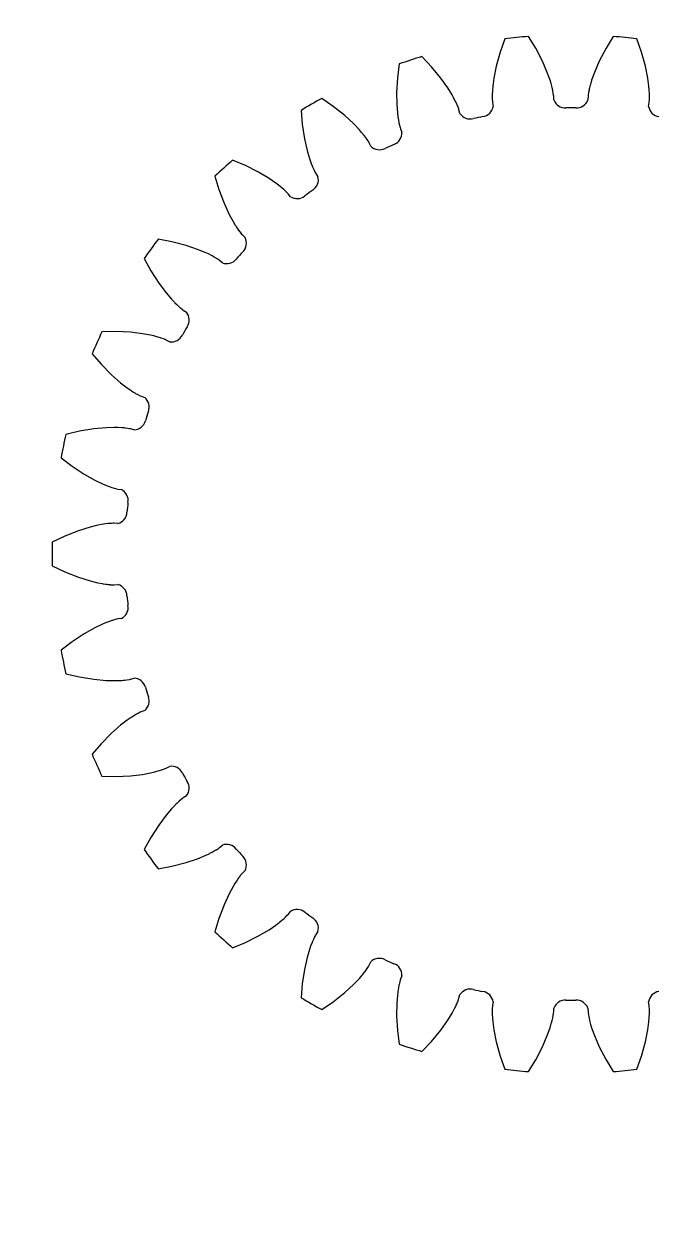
# Model space of a CAD drawing. Extents: x -49 to 4846, y -968 to 1090.
# Drawn here: x 75.4 to 134.1, y -21.9 to 90.1 of the extents above; entities that cross this region are included whole.
import ezdxf

# ---------------------------------------------------------------- set-up
doc = ezdxf.new("R2010")
doc.units = 0
doc.layers.get('0').update_dxf_attribs({"linetype": 'CONTINUOUS'})
doc.layers.add('OUTLINE', color=7, linetype='CONTINUOUS')

msp = doc.modelspace()

# ---------------------------------------------------------------- linework, layer by layer
at = {"color": 1}
for p, q in [((119.875691, 88.70814), (119.453319, 87.496558)), ((119.875691, 88.70814), (119.453319, 87.496558)), ((122.73853, 87.841848), (122.073485, 88.939137)), ((122.73853, 87.841848), (122.073485, 88.939137)), ((129.908399, 88.939138), (129.243354, 87.841848)), ((129.908399, 88.939138), (129.243354, 87.841848)), ((132.528565, 87.496558), (132.106193, 88.708139)), ((132.528565, 87.496558), (132.106193, 88.708139)), ((119.453319, 87.496558), (119.091364, 86.189823)), ((119.453319, 87.496558), (119.091364, 86.189823)), ((123.36426, 86.638922), (122.73853, 87.841848)), ((123.36426, 86.638922), (122.73853, 87.841848)), ((129.243354, 87.841848), (128.617624, 86.638922)), ((129.243354, 87.841848), (128.617624, 86.638922)), ((132.890519, 86.189823), (132.528565, 87.496558)), ((132.890519, 86.189823), (132.528565, 87.496558)), ((110.11025, 86.396274), (109.949009, 85.123351)), ((110.11025, 86.396274), (109.949009, 85.123351)), ((113.09064, 86.144129), (112.21199, 87.079169)), ((113.09064, 86.144129), (112.21199, 87.079169)), ((123.811957, 85.600963), (123.36426, 86.638922)), ((123.811957, 85.600963), (123.36426, 86.638922)), ((128.617624, 86.638922), (128.169927, 85.600963)), ((128.617624, 86.638922), (128.169927, 85.600963)), ((109.949009, 85.123351), (109.86665, 83.769917)), ((109.949009, 85.123351), (109.86665, 83.769917)), ((113.952799, 85.097587), (113.09064, 86.144129)), ((113.952799, 85.097587), (113.09064, 86.144129)), ((119.091364, 86.189823), (118.869254, 85.081464)), ((119.091364, 86.189823), (118.869254, 85.081464)), ((124.066427, 84.8842), (123.811957, 85.600963)), ((124.066427, 84.8842), (123.811957, 85.600963)), ((128.169927, 85.600963), (127.915456, 84.884197)), ((128.169927, 85.600963), (127.915456, 84.884197)), ((133.112629, 85.081464), (132.890519, 86.189823)), ((133.112629, 85.081464), (132.890519, 86.189823)), ((114.606517, 84.175391), (113.952799, 85.097587)), ((114.606517, 84.175391), (113.952799, 85.097587)), ((115.004449, 83.527198), (114.606517, 84.175391)), ((115.004449, 83.527198), (114.606517, 84.175391)), ((118.769369, 84.327458), (118.736649, 83.926751)), ((118.769369, 84.327458), (118.736649, 83.926751)), ((118.869254, 85.081464), (118.769369, 84.327454)), ((118.869254, 85.081464), (118.769369, 84.327454)), ((124.159493, 84.57754), (124.066427, 84.884199)), ((124.159493, 84.57754), (124.066427, 84.884199)), ((124.257482, 84.210737), (124.159493, 84.57754)), ((124.257482, 84.210737), (124.159493, 84.57754)), ((124.259694, 84.201705), (124.257482, 84.210737)), ((124.259694, 84.201705), (124.257482, 84.210737)), ((124.310459, 83.980688), (124.259694, 84.201705)), ((124.310459, 83.98069), (124.259694, 84.201705)), ((127.693896, 84.082095), (127.671426, 83.980695)), ((127.693896, 84.082095), (127.671426, 83.980695)), ((127.722189, 84.201703), (127.693896, 84.082095)), ((127.722189, 84.201703), (127.693896, 84.082095)), ((127.780344, 84.427125), (127.722189, 84.201703)), ((127.780344, 84.427125), (127.722189, 84.201703)), ((127.800141, 84.499054), (127.780344, 84.427125)), ((127.800141, 84.499054), (127.780344, 84.427125)), ((127.915458, 84.884201), (127.800141, 84.499054)), ((127.915458, 84.884201), (127.800141, 84.499054)), ((133.212515, 84.327456), (133.112629, 85.081464)), ((133.212515, 84.327456), (133.112629, 85.081464)), ((133.239789, 84.008148), (133.212515, 84.327456)), ((133.239789, 84.008148), (133.212515, 84.327456)), ((133.259375, 83.628988), (133.239789, 84.008148)), ((133.259375, 83.628988), (133.239789, 84.008148)), ((104.006556, 82.477601), (102.9527, 83.209526)), ((104.006556, 82.477601), (102.9527, 83.209526)), ((109.86665, 83.769917), (109.879834, 82.639599)), ((109.86665, 83.769917), (109.879834, 82.639599)), ((115.15924, 83.246589), (115.004449, 83.527198)), ((115.15924, 83.246589), (115.004449, 83.527198)), ((115.331351, 82.908175), (115.15924, 83.246589)), ((115.331351, 82.908175), (115.15924, 83.246589)), ((115.335392, 82.8998), (115.331351, 82.908175)), ((115.335392, 82.8998), (115.331351, 82.908175)), ((115.431, 82.694168), (115.335392, 82.8998)), ((115.430999, 82.69417), (115.335392, 82.8998)), ((118.719417, 83.496814), (118.71852, 83.392958)), ((118.719417, 83.496814), (118.71852, 83.392958)), ((118.71852, 83.392958), (118.721549, 83.176254)), ((118.71852, 83.392958), (118.721549, 83.176254)), ((118.722224, 83.619691), (118.719417, 83.496814)), ((118.722224, 83.619691), (118.719417, 83.496814)), ((118.721549, 83.176254), (118.721877, 83.165953)), ((118.721549, 83.176254), (118.721877, 83.165953)), ((118.721877, 83.165953), (118.73469, 82.933387)), ((118.721877, 83.165953), (118.73469, 82.933387)), ((118.73224, 83.852279), (118.722224, 83.619691)), ((118.73224, 83.852279), (118.722224, 83.619691)), ((118.736649, 83.926751), (118.73224, 83.852279)), ((118.736649, 83.926751), (118.73224, 83.852279)), ((118.73469, 82.933387), (118.745764, 82.82048)), ((118.73469, 82.933387), (118.745764, 82.82048)), ((124.325598, 83.908265), (124.310459, 83.98069)), ((124.325598, 83.908265), (124.310459, 83.980688)), ((124.369254, 83.670691), (124.325598, 83.908265)), ((124.369254, 83.670691), (124.325598, 83.908265)), ((124.393844, 83.498665), (124.369254, 83.670691)), ((124.393844, 83.498665), (124.369254, 83.670691)), ((124.402834, 83.415055), (124.393844, 83.498665)), ((124.402834, 83.415055), (124.393844, 83.498665)), ((124.418179, 83.066763), (124.402834, 83.415062)), ((124.418179, 83.066763), (124.402834, 83.415062)), ((127.57905, 83.415062), (127.563705, 83.066763)), ((127.57905, 83.415062), (127.563705, 83.066763)), ((127.591692, 83.527804), (127.57905, 83.415062)), ((127.591692, 83.527804), (127.57905, 83.415062)), ((127.627513, 83.757952), (127.591692, 83.527804)), ((127.627513, 83.757952), (127.591692, 83.527804)), ((127.629334, 83.768096), (127.627513, 83.757952)), ((127.629334, 83.768096), (127.627513, 83.757952)), ((127.671426, 83.980695), (127.629334, 83.768096)), ((127.671426, 83.980695), (127.629334, 83.768096)), ((133.236119, 82.820473), (133.244708, 82.904126)), ((133.236119, 82.820473), (133.244708, 82.904126)), ((133.244708, 82.904126), (133.256422, 83.077505)), ((133.244708, 82.904126), (133.256422, 83.077505)), ((133.256422, 83.077505), (133.263114, 83.318963)), ((133.256422, 83.077505), (133.263114, 83.318963)), ((133.25966, 83.619694), (133.259375, 83.628988)), ((133.25966, 83.619693), (133.259375, 83.628988)), ((133.263364, 83.392952), (133.25966, 83.619694)), ((133.263364, 83.392954), (133.25966, 83.619693)), ((133.263114, 83.318963), (133.263364, 83.392954)), ((133.263114, 83.318963), (133.263364, 83.392952)), ((101.03887, 82.104577), (101.145808, 80.825948)), ((101.03887, 82.104577), (101.145808, 80.825948)), ((105.067463, 81.633181), (104.006556, 82.477601)), ((105.067463, 81.633181), (104.006556, 82.477601)), ((109.879834, 82.639599), (109.938899, 81.881298)), ((109.879834, 82.639599), (109.938899, 81.881298)), ((109.938898, 81.881302), (109.990205, 81.482549)), ((109.938898, 81.881302), (109.990205, 81.482549)), ((115.460865, 82.626474), (115.430999, 82.69417)), ((115.460865, 82.626474), (115.431, 82.694168)), ((115.552962, 82.403169), (115.460865, 82.626474)), ((115.552962, 82.403169), (115.460865, 82.626474)), ((115.61278, 82.240015), (115.552962, 82.403169)), ((115.61278, 82.240015), (115.552962, 82.403169)), ((115.638958, 82.160101), (115.61278, 82.240015)), ((115.638958, 82.160101), (115.61278, 82.240015)), ((115.726381, 81.82261), (115.638956, 82.160108)), ((115.726381, 81.82261), (115.638956, 82.160108)), ((118.745764, 82.82048), (118.80317, 82.476602)), ((118.745764, 82.82048), (118.80317, 82.476602)), ((133.178714, 82.476602), (133.23612, 82.82048)), ((133.178714, 82.476602), (133.23612, 82.82048)), ((101.145808, 80.825948), (101.346644, 79.484965)), ((101.145808, 80.825948), (101.346644, 79.484965)), ((105.898631, 80.867053), (105.067463, 81.633181)), ((105.898631, 80.867053), (105.067463, 81.633181)), ((106.422634, 80.315759), (105.898631, 80.867053)), ((106.422634, 80.315759), (105.898631, 80.867053)), ((109.990205, 81.482549), (110.001375, 81.408787)), ((109.990205, 81.482549), (110.001375, 81.408787)), ((110.001375, 81.408787), (110.039936, 81.1792)), ((110.001375, 81.408787), (110.039936, 81.1792)), ((110.039936, 81.1792), (110.062738, 81.058424)), ((110.039936, 81.1792), (110.062738, 81.058424)), ((110.062738, 81.058424), (110.083453, 80.956652)), ((110.062738, 81.058424), (110.083453, 80.956652)), ((110.083453, 80.956652), (110.131472, 80.745313)), ((110.083453, 80.956652), (110.131472, 80.745313)), ((110.131472, 80.745313), (110.133934, 80.735305)), ((110.131472, 80.745313), (110.133934, 80.735305)), ((110.133934, 80.735305), (110.19482, 80.510485)), ((110.133934, 80.735305), (110.19482, 80.510485)), ((106.632385, 80.073465), (106.422634, 80.315759)), ((106.632385, 80.073465), (106.422634, 80.315759)), ((106.871094, 79.77823), (106.632385, 80.073465)), ((106.871094, 79.77823), (106.632385, 80.073465)), ((106.876788, 79.770878), (106.871094, 79.77823)), ((106.876788, 79.770878), (106.871094, 79.77823)), ((107.01306, 79.589617), (106.876788, 79.770878)), ((107.013059, 79.589619), (106.876788, 79.770878)), ((107.056348, 79.529613), (107.013059, 79.589619)), ((107.056348, 79.529613), (107.01306, 79.589617)), ((107.192859, 79.330335), (107.056348, 79.529613)), ((107.192859, 79.330335), (107.056348, 79.529613)), ((110.19482, 80.510485), (110.229127, 80.402348)), ((110.19482, 80.510485), (110.229127, 80.402348)), ((110.229127, 80.402348), (110.356775, 80.077919)), ((110.229127, 80.402348), (110.356775, 80.077919)), ((101.346644, 79.484965), (101.594546, 78.382088)), ((101.346644, 79.484965), (101.594546, 78.382088)), ((107.285292, 79.183183), (107.192859, 79.330335)), ((107.285292, 79.183183), (107.192859, 79.330335)), ((107.327513, 79.110458), (107.285292, 79.183183)), ((107.327513, 79.110458), (107.285292, 79.183183)), ((107.483194, 78.798518), (107.327509, 79.110464)), ((107.483194, 78.798518), (107.327509, 79.110464)), ((95.883295, 77.002508), (94.700292, 77.49933)), ((95.883295, 77.002508), (94.700292, 77.49933)), ((101.594546, 78.382088), (101.80998, 77.652639)), ((101.594546, 78.382088), (101.80998, 77.652639)), ((101.809979, 77.652643), (101.943069, 77.273271)), ((101.809979, 77.652643), (101.943069, 77.273271)), ((101.943069, 77.273271), (101.969332, 77.203443)), ((101.943069, 77.273271), (101.969332, 77.203443)), ((97.096583, 76.397115), (95.883295, 77.002508)), ((97.096583, 76.397115), (95.883295, 77.002508)), ((98.068875, 75.820538), (97.096583, 76.397115)), ((98.068875, 75.820538), (97.096583, 76.397115)), ((101.969332, 77.203443), (102.054784, 76.98689)), ((101.969332, 77.203443), (102.054784, 76.98689)), ((102.054784, 76.98689), (102.102198, 76.873495)), ((102.054784, 76.98689), (102.102198, 76.873495)), ((102.102198, 76.873495), (102.14362, 76.778253)), ((102.102198, 76.873495), (102.14362, 76.778253)), ((102.14362, 76.778253), (102.23453, 76.581516)), ((102.14362, 76.778253), (102.23453, 76.581516)), ((102.23453, 76.581516), (102.239019, 76.572239)), ((102.23453, 76.581516), (102.239019, 76.572239)), ((102.239019, 76.572239), (102.345317, 76.364991)), ((102.239019, 76.572239), (102.345317, 76.364991)), ((102.345317, 76.364991), (102.401357, 76.266349)), ((102.345317, 76.364991), (102.401357, 76.266349)), ((102.401357, 76.266349), (102.593668, 75.975549)), ((102.401357, 76.266349), (102.593668, 75.975549)), ((93.058016, 76.020619), (93.428459, 74.792164)), ((93.058016, 76.020619), (93.428459, 74.792164)), ((98.696048, 75.390238), (98.068875, 75.820538)), ((98.696048, 75.390238), (98.068875, 75.820538)), ((98.951591, 75.196848), (98.696048, 75.390238)), ((98.951591, 75.196848), (98.696048, 75.390238)), ((99.246467, 74.957695), (98.951591, 75.196848)), ((99.246467, 74.957695), (98.951591, 75.196848)), ((93.428459, 74.792164), (93.903712, 73.522241)), ((93.428459, 74.792164), (93.903712, 73.522241)), ((99.253565, 74.951688), (99.246467, 74.957695)), ((99.253565, 74.951688), (99.246467, 74.957695)), ((99.424545, 74.802721), (99.253565, 74.951688)), ((99.424544, 74.802722), (99.253565, 74.951688)), ((99.479362, 74.753027), (99.424544, 74.802722)), ((99.479362, 74.753027), (99.424545, 74.802721)), ((99.654323, 74.586487), (99.479362, 74.753027)), ((99.654323, 74.586487), (99.479362, 74.753027)), ((99.775331, 74.461768), (99.654323, 74.586487)), ((99.775331, 74.461768), (99.654323, 74.586487)), ((99.831749, 74.39941), (99.775331, 74.461768)), ((99.831749, 74.39941), (99.775331, 74.461768)), ((100.048884, 74.126656), (99.831744, 74.399416)), ((100.048884, 74.126656), (99.831744, 74.399416)), ((93.903712, 73.522241), (94.375498, 72.495007)), ((93.903712, 73.522241), (94.375498, 72.495007)), ((94.375498, 72.495007), (94.737885, 71.826289)), ((94.375498, 72.495007), (94.737885, 71.826289)), ((94.737883, 71.826292), (94.946941, 71.482881)), ((94.737883, 71.826292), (94.946941, 71.482881)), ((94.946941, 71.482881), (94.987148, 71.42004)), ((94.946941, 71.482881), (94.987148, 71.42004)), ((94.987148, 71.42004), (95.115756, 71.225985)), ((94.987148, 71.42004), (95.115756, 71.225986)), ((95.115756, 71.225986), (95.185711, 71.124926)), ((95.115756, 71.225985), (95.185711, 71.124926)), ((95.185711, 71.124926), (95.24603, 71.040378)), ((95.185711, 71.124926), (95.24603, 71.040378)), ((95.24603, 71.040378), (95.375857, 70.866841)), ((95.24603, 71.040378), (95.375857, 70.866841)), ((95.375857, 70.866841), (95.382176, 70.8587)), ((95.375857, 70.866841), (95.382176, 70.8587)), ((95.382176, 70.8587), (95.529241, 70.678082)), ((95.382176, 70.8587), (95.529241, 70.678082)), ((95.529241, 70.678082), (95.604566, 70.593247)), ((95.529241, 70.678082), (95.604566, 70.593247)), ((95.604566, 70.593247), (95.853134, 70.348786)), ((95.604566, 70.593247), (95.853134, 70.348786)), ((89.075882, 69.958137), (87.815436, 70.198142)), ((89.075882, 69.958137), (87.815436, 70.198142)), ((90.388525, 69.618231), (89.075882, 69.958137)), ((90.388525, 69.618231), (89.075882, 69.958137)), ((91.459448, 69.256404), (90.388525, 69.618231)), ((91.459448, 69.256404), (90.388525, 69.618231)), ((86.516489, 68.410297), (87.134247, 67.285706)), ((86.516489, 68.410297), (87.134247, 67.285706)), ((92.16238, 68.965904), (91.459448, 69.256404)), ((92.16238, 68.965904), (91.459448, 69.256404)), ((92.452546, 68.82987), (92.16238, 68.965904)), ((92.452546, 68.82987), (92.16238, 68.965904)), ((92.790701, 68.657252), (92.452546, 68.82987)), ((92.790701, 68.657252), (92.452546, 68.82987)), ((92.798893, 68.652852), (92.790701, 68.657252)), ((92.798893, 68.652851), (92.790701, 68.657252)), ((92.997109, 68.542689), (92.798893, 68.652852)), ((92.997107, 68.54269), (92.798893, 68.652851)), ((93.06106, 68.505478), (92.997107, 68.54269)), ((93.06106, 68.505478), (92.997109, 68.542689)), ((93.266823, 68.378953), (93.06106, 68.505478)), ((93.266823, 68.378953), (93.06106, 68.505478)), ((93.411117, 68.282119), (93.266823, 68.378953)), ((93.411117, 68.282119), (93.266823, 68.378953)), ((87.134247, 67.285706), (87.863146, 66.142345)), ((87.134247, 67.285706), (87.863146, 66.142345)), ((93.479268, 68.232854), (93.411117, 68.282119)), ((93.479268, 68.232854), (93.411117, 68.282119)), ((93.748367, 68.011204), (93.479262, 68.232858)), ((93.748367, 68.011204), (93.479262, 68.232858)), ((87.863146, 66.142345), (88.538197, 65.235648)), ((87.863146, 66.142345), (88.538197, 65.235648)), ((88.538197, 65.235648), (89.031699, 64.656887)), ((88.538197, 65.235648), (89.031699, 64.656887)), ((89.031696, 64.65689), (89.307585, 64.364449)), ((89.031696, 64.65689), (89.307585, 64.364449)), ((89.307585, 64.364449), (89.359979, 64.311341)), ((89.307585, 64.364449), (89.359979, 64.311341)), ((89.359979, 64.311341), (89.526123, 64.148266)), ((89.359979, 64.311341), (89.526123, 64.148266)), ((89.526123, 64.148266), (89.61556, 64.063959)), ((89.526123, 64.148266), (89.61556, 64.063959)), ((89.61556, 64.063959), (89.69214, 63.993799)), ((89.61556, 64.063959), (89.69214, 63.993799)), ((89.69214, 63.993799), (89.855209, 63.851048)), ((89.69214, 63.993799), (89.85521, 63.851048)), ((89.855209, 63.851048), (89.863084, 63.844398)), ((89.85521, 63.851048), (89.863084, 63.844398)), ((89.863084, 63.844398), (90.044488, 63.698303)), ((89.863084, 63.844398), (90.044488, 63.698303)), ((90.044488, 63.698303), (90.135804, 63.630983)), ((90.044488, 63.698303), (90.135804, 63.630983)), ((90.135804, 63.630983), (90.429767, 63.443544)), ((90.135804, 63.630983), (90.429767, 63.443544)), ((83.881835, 61.652363), (82.599033, 61.625062)), ((83.881835, 61.652363), (82.599033, 61.625062)), ((85.236464, 61.592798), (83.881835, 61.652363)), ((85.236464, 61.592798), (83.881835, 61.652363)), ((86.359212, 61.461535), (85.236464, 61.592798)), ((86.359212, 61.461535), (85.236464, 61.592798)), ((87.107182, 61.323531), (86.359212, 61.461535)), ((87.107182, 61.323531), (86.359212, 61.461535)), ((87.419291, 61.250799), (87.107182, 61.323531)), ((87.419291, 61.250799), (87.107182, 61.323531)), ((87.785945, 61.152259), (87.419291, 61.250799)), ((87.785945, 61.152259), (87.419291, 61.250799)), ((87.794873, 61.149658), (87.785945, 61.152259)), ((87.794874, 61.149658), (87.785945, 61.152259)), ((88.011662, 61.083114), (87.794873, 61.149658)), ((88.01166, 61.083115), (87.794874, 61.149658)), ((88.081952, 61.060013), (88.01166, 61.083115)), ((88.081952, 61.060013), (88.011662, 61.083114)), ((88.309525, 60.979034), (88.081952, 61.060013)), ((88.309525, 60.979034), (88.081952, 61.060013)), ((88.470798, 60.914315), (88.309525, 60.979034)), ((88.470798, 60.914315), (88.309525, 60.979034)), ((88.547703, 60.880296), (88.470798, 60.914315)), ((88.547703, 60.880296), (88.470798, 60.914315)), ((88.857005, 60.719439), (88.547696, 60.880299)), ((88.857005, 60.719439), (88.547696, 60.880299)), ((81.700185, 59.606218), (82.538259, 58.634642)), ((81.700185, 59.606218), (82.538259, 58.634642)), ((82.538259, 58.634642), (83.488948, 57.667812)), ((82.538259, 58.634642), (83.488948, 57.667812)), ((83.488948, 57.667812), (84.33776, 56.92128)), ((83.488948, 57.667812), (84.33776, 56.92128)), ((84.33776, 56.92128), (84.940809, 56.457771)), ((84.33776, 56.92128), (84.940809, 56.457771)), ((84.940806, 56.457774), (85.271468, 56.229084)), ((84.940806, 56.457774), (85.271468, 56.229084)), ((85.271468, 56.229084), (85.333758, 56.188029)), ((85.271468, 56.229084), (85.333758, 56.188029)), ((85.333758, 56.188029), (85.530177, 56.063061)), ((85.333758, 56.188029), (85.530177, 56.063061)), ((85.530177, 56.063061), (85.635188, 55.999192)), ((85.530177, 56.063061), (85.635188, 55.999192)), ((85.635188, 55.999192), (85.724681, 55.946487)), ((85.635188, 55.999192), (85.724681, 55.946487)), ((85.724681, 55.946487), (85.913867, 55.840759)), ((85.724681, 55.946487), (85.913868, 55.840759)), ((85.913867, 55.840759), (85.922952, 55.835892)), ((85.913868, 55.840759), (85.922952, 55.835892)), ((85.922952, 55.835892), (86.130767, 55.730705)), ((85.922952, 55.835892), (86.130767, 55.730705)), ((86.130767, 55.730705), (86.234084, 55.683842)), ((86.130767, 55.730705), (86.234084, 55.683842)), ((86.234084, 55.683842), (86.560595, 55.561618)), ((86.234084, 55.683842), (86.560595, 55.561618)), ((81.865569, 52.671566), (80.528158, 52.448186)), ((81.865569, 52.671566), (80.528158, 52.448186)), ((82.991073, 52.776605), (81.865569, 52.671566)), ((82.991073, 52.776605), (81.865569, 52.671566)), ((83.751391, 52.797127), (82.991073, 52.776605)), ((83.751391, 52.797127), (82.991073, 52.776605)), ((84.071801, 52.790876), (83.751391, 52.797127)), ((84.071801, 52.790876), (83.751391, 52.797127)), ((84.450931, 52.770721), (84.071801, 52.790876)), ((84.450931, 52.770721), (84.071801, 52.790876)), ((84.460205, 52.770033), (84.450931, 52.770721)), ((84.460205, 52.770033), (84.450931, 52.770721)), ((84.686092, 52.750016), (84.460205, 52.770033)), ((84.68609, 52.750016), (84.460205, 52.770033)), ((84.759649, 52.742034), (84.68609, 52.750016)), ((84.759649, 52.742034), (84.686092, 52.750016)), ((84.999085, 52.710139), (84.759649, 52.742034)), ((84.999085, 52.710139), (84.759649, 52.742034)), ((85.17029, 52.680366), (84.999085, 52.710139)), ((85.17029, 52.680366), (84.999085, 52.710139)), ((85.252587, 52.66308), (85.17029, 52.680366)), ((85.252587, 52.66308), (85.17029, 52.680366)), ((85.588574, 52.570045), (85.252579, 52.663081)), ((85.588574, 52.570045), (85.252579, 52.663081)), ((80.528158, 52.448186), (79.279064, 52.154772)), ((80.528158, 52.448186), (79.279064, 52.154772)), ((78.819599, 49.993164), (79.841362, 49.217064)), ((78.819599, 49.993164), (79.841362, 49.217064)), ((79.841362, 49.217064), (80.972291, 48.469022)), ((79.841362, 49.217064), (80.972291, 48.469022)), ((80.972291, 48.469022), (81.957767, 47.915281)), ((80.972291, 48.469022), (81.957767, 47.915281)), ((81.957767, 47.915281), (82.644007, 47.587282)), ((81.957767, 47.915281), (82.644007, 47.587282)), ((82.644003, 47.587284), (83.014987, 47.43234)), ((82.644003, 47.587284), (83.014987, 47.43234)), ((83.014987, 47.43234), (83.084452, 47.405133)), ((83.014987, 47.43234), (83.084452, 47.405133)), ((83.084452, 47.405133), (83.302561, 47.323734)), ((83.084452, 47.405133), (83.302561, 47.323734)), ((83.302561, 47.323734), (83.418556, 47.283093)), ((83.302561, 47.323734), (83.418556, 47.283093)), ((83.418556, 47.283093), (83.517052, 47.250147)), ((83.418556, 47.283093), (83.517052, 47.250147)), ((83.517052, 47.250147), (83.724086, 47.186063)), ((83.517052, 47.250147), (83.724086, 47.186063)), ((83.724086, 47.186063), (83.733984, 47.183191)), ((83.724086, 47.186063), (83.733984, 47.183191)), ((83.733984, 47.183191), (83.959127, 47.12351)), ((83.733984, 47.183191), (83.959127, 47.12351)), ((83.959127, 47.12351), (84.06993, 47.099152)), ((83.959127, 47.12351), (84.06993, 47.099152)), ((84.06993, 47.099152), (84.414717, 47.047484)), ((84.06993, 47.099152), (84.414717, 47.047484)), ((82.241671, 43.759338), (81.502235, 43.581185)), ((82.241671, 43.759338), (81.502235, 43.581185)), ((82.55638, 43.81984), (82.241672, 43.759338)), ((82.556379, 43.81984), (82.241672, 43.759338)), ((82.931415, 43.878951), (82.556379, 43.81984)), ((82.931415, 43.878951), (82.55638, 43.81984)), ((82.940629, 43.880207), (82.931415, 43.878951)), ((82.940629, 43.880207), (82.931415, 43.878951)), ((83.165742, 43.907591), (82.940629, 43.880207)), ((83.165739, 43.907591), (82.940629, 43.880207)), ((83.239351, 43.915077), (83.165739, 43.907591)), ((83.239351, 43.915077), (83.165742, 43.907591)), ((83.480186, 43.933661), (83.239351, 43.915077)), ((83.480186, 43.933661), (83.239351, 43.915077)), ((83.65384, 43.940134), (83.480186, 43.933661)), ((83.65384, 43.940134), (83.480186, 43.933661)), ((83.737932, 43.940336), (83.65384, 43.940134)), ((83.737932, 43.940336), (83.65384, 43.940134)), ((84.08592, 43.91919), (83.737925, 43.940336)), ((84.08592, 43.91919), (83.737925, 43.940336)), ((79.161422, 42.747874), (78.000629, 42.201171)), ((79.161422, 42.747874), (78.000629, 42.201171)), ((80.423165, 43.244437), (79.161422, 42.747874)), ((80.423165, 43.244437), (79.161422, 42.747874)), ((81.502235, 43.581185), (80.423165, 43.244437)), ((81.502235, 43.581185), (80.423165, 43.244437)), ((78.000627, 39.991271), (79.161422, 39.444567)), ((78.000627, 39.991271), (79.161422, 39.444567)), ((79.161422, 39.444567), (80.423165, 38.948005)), ((79.161422, 39.444567), (80.423165, 38.948005)), ((80.423165, 38.948005), (81.502235, 38.611256)), ((80.423165, 38.948005), (81.502235, 38.611256)), ((81.502235, 38.611256), (82.241674, 38.433102)), ((81.502235, 38.611256), (82.241674, 38.433102)), ((82.24167, 38.433103), (82.636761, 38.358677)), ((82.24167, 38.433103), (82.636761, 38.358677)), ((82.636761, 38.358677), (82.710365, 38.346507)), ((82.636761, 38.358677), (82.710365, 38.346507)), ((82.710365, 38.346507), (82.940631, 38.312234)), ((82.710365, 38.346507), (82.940631, 38.312234)), ((82.940631, 38.312234), (83.062542, 38.296598)), ((82.940631, 38.312234), (83.062542, 38.296598)), ((83.062542, 38.296598), (83.165735, 38.28485)), ((83.062542, 38.296598), (83.165735, 38.28485)), ((83.165735, 38.28485), (83.381568, 38.265212)), ((83.165735, 38.28485), (83.381569, 38.265212)), ((83.381568, 38.265212), (83.391847, 38.264461)), ((83.381569, 38.265212), (83.391847, 38.264461)), ((83.391847, 38.264461), (83.624479, 38.252894)), ((83.391847, 38.264461), (83.624479, 38.252894)), ((83.624479, 38.252894), (83.737925, 38.252105)), ((83.624479, 38.252894), (83.737925, 38.252105)), ((83.737925, 38.252105), (84.08592, 38.273251)), ((83.737925, 38.252105), (84.08592, 38.273251)), ((82.939257, 34.729769), (82.644005, 34.605158)), ((82.939256, 34.729769), (82.644005, 34.605158)), ((83.293807, 34.865563), (82.939256, 34.729769)), ((83.293807, 34.865563), (82.939257, 34.729769)), ((83.302559, 34.868707), (83.293807, 34.865563)), ((83.302558, 34.868706), (83.293807, 34.865563)), ((83.517058, 34.942296), (83.302558, 34.868706)), ((83.517056, 34.942296), (83.302559, 34.868707)), ((83.587502, 34.964923), (83.517056, 34.942296)), ((83.587502, 34.964923), (83.517058, 34.942296)), ((83.819211, 35.033173), (83.587502, 34.964923)), ((83.819211, 35.033173), (83.587502, 34.964923)), ((83.987724, 35.075609), (83.819211, 35.033173)), ((83.987724, 35.075609), (83.819211, 35.033173)), ((84.069937, 35.09329), (83.987724, 35.075609)), ((84.069937, 35.09329), (83.987724, 35.075609)), ((84.414717, 35.144957), (84.06993, 35.093289)), ((84.414717, 35.144957), (84.06993, 35.093289)), ((80.972291, 33.723419), (79.841362, 32.975377)), ((80.972291, 33.723419), (79.841362, 32.975377)), ((81.957767, 34.27716), (80.972291, 33.723419)), ((81.957767, 34.27716), (80.972291, 33.723419)), ((82.644005, 34.605158), (81.957767, 34.27716)), ((82.644005, 34.605158), (81.957767, 34.27716)), ((79.841362, 32.975377), (78.8196, 32.199278)), ((79.841362, 32.975377), (78.8196, 32.199278)), ((79.279063, 30.037669), (80.528158, 29.744255)), ((79.279063, 30.037669), (80.528158, 29.744255)), ((80.528158, 29.744255), (81.865569, 29.520875)), ((80.528158, 29.744255), (81.865569, 29.520875)), ((81.865569, 29.520875), (82.991073, 29.415837)), ((81.865569, 29.520875), (82.991073, 29.415837)), ((82.991073, 29.415837), (83.751394, 29.395314)), ((82.991073, 29.415837), (83.751394, 29.395314)), ((83.75139, 29.395314), (84.153321, 29.404658)), ((83.75139, 29.395314), (84.153321, 29.404658)), ((84.153321, 29.404658), (84.227847, 29.408057)), ((84.153321, 29.404658), (84.227847, 29.408057)), ((84.227847, 29.408057), (84.460207, 29.422408)), ((84.227847, 29.408057), (84.460207, 29.422408)), ((84.460207, 29.422408), (84.582704, 29.432461)), ((84.460207, 29.422408), (84.582704, 29.432461)), ((84.582704, 29.432461), (84.686085, 29.442424)), ((84.582704, 29.432461), (84.686085, 29.442424)), ((84.686085, 29.442424), (84.901285, 29.468089)), ((84.686085, 29.442424), (84.901286, 29.468089)), ((84.901285, 29.468089), (84.911496, 29.469492)), ((84.901286, 29.468089), (84.911496, 29.469492)), ((84.911496, 29.469492), (85.141448, 29.506544)), ((84.911496, 29.469492), (85.141448, 29.506544)), ((85.141448, 29.506544), (85.252579, 29.52936)), ((85.141448, 29.506544), (85.252579, 29.52936)), ((85.252579, 29.52936), (85.588574, 29.622396)), ((85.252579, 29.52936), (85.588574, 29.622396)), ((85.203699, 25.917943), (84.940807, 25.734668)), ((85.203699, 25.917943), (84.940807, 25.734668)), ((85.522268, 26.124484), (85.203699, 25.917943)), ((85.522268, 26.124484), (85.203699, 25.917943)), ((85.530175, 26.129379), (85.522268, 26.124484)), ((85.530175, 26.129379), (85.522268, 26.124484)), ((85.724687, 26.245957), (85.530175, 26.129379)), ((85.724685, 26.245956), (85.530175, 26.129379)), ((85.788888, 26.282735), (85.724685, 26.245956)), ((85.788888, 26.282735), (85.724687, 26.245957)), ((86.001343, 26.397669), (85.788888, 26.282735)), ((86.001343, 26.397669), (85.788888, 26.282735)), ((86.157351, 26.474214), (86.001343, 26.397669)), ((86.157351, 26.474214), (86.001343, 26.397669)), ((86.234091, 26.508602), (86.157351, 26.474214)), ((86.234091, 26.508602), (86.157351, 26.474214)), ((86.560595, 26.630823), (86.234084, 26.508599)), ((86.560595, 26.630823), (86.234084, 26.508599)), ((84.33776, 25.271161), (83.488948, 24.524629)), ((84.33776, 25.271161), (83.488948, 24.524629)), ((84.940807, 25.734668), (84.33776, 25.271161)), ((84.940807, 25.734668), (84.33776, 25.271161)), ((82.538259, 23.557799), (81.700185, 22.586224)), ((82.538259, 23.557799), (81.700185, 22.586224)), ((83.488948, 24.524629), (82.538259, 23.557799)), ((83.488948, 24.524629), (82.538259, 23.557799)), ((88.443737, 21.266719), (88.547696, 21.312142)), ((88.443737, 21.266719), (88.547696, 21.312142)), ((88.547696, 21.312142), (88.857005, 21.473002)), ((88.547696, 21.312142), (88.857005, 21.473002)), ((82.599032, 20.567379), (83.881835, 20.540079)), ((82.599032, 20.567379), (83.881835, 20.540079)), ((83.881835, 20.540079), (85.236464, 20.599643)), ((83.881835, 20.540079), (85.236464, 20.599643)), ((85.236464, 20.599643), (86.359212, 20.730906)), ((85.236464, 20.599643), (86.359212, 20.730906)), ((86.359212, 20.730906), (87.107185, 20.868911)), ((86.359212, 20.730906), (87.107185, 20.868911)), ((87.10718, 20.86891), (87.498386, 20.961616)), ((87.10718, 20.86891), (87.498386, 20.961616)), ((87.498386, 20.961616), (87.570577, 20.980436)), ((87.498386, 20.961616), (87.570577, 20.980436)), ((87.570577, 20.980436), (87.794876, 21.042784)), ((87.570577, 20.980436), (87.794875, 21.042784)), ((87.794875, 21.042784), (87.912606, 21.078085)), ((87.794876, 21.042784), (87.912606, 21.078085)), ((87.912606, 21.078085), (88.011656, 21.109325)), ((87.912606, 21.078085), (88.011656, 21.109325)), ((88.011656, 21.109325), (88.216817, 21.179172)), ((88.011656, 21.109325), (88.216818, 21.179172)), ((88.216817, 21.179172), (88.226513, 21.182667)), ((88.216818, 21.179172), (88.226513, 21.182667)), ((88.226513, 21.182667), (88.443737, 21.266719)), ((88.226513, 21.182667), (88.443737, 21.266719)), ((89.519405, 18.037742), (89.250739, 17.76948)), ((89.519405, 18.037742), (89.250739, 17.76948)), ((89.526122, 18.044174), (89.519405, 18.037742)), ((89.526121, 18.044173), (89.519405, 18.037742)), ((89.692145, 18.198646), (89.526121, 18.044173)), ((89.692143, 18.198645), (89.526122, 18.044174)), ((89.747296, 18.247969), (89.692143, 18.198645)), ((89.747296, 18.247969), (89.692145, 18.198646)), ((89.931212, 18.404563), (89.747296, 18.247969)), ((89.931212, 18.404563), (89.747296, 18.247969)), ((90.067896, 18.511871), (89.931212, 18.404563)), ((90.067896, 18.511871), (89.931212, 18.404563)), ((90.13581, 18.561462), (90.067896, 18.511871)), ((90.13581, 18.561462), (90.067896, 18.511871)), ((90.429767, 18.748897), (90.135804, 18.561458)), ((90.429767, 18.748897), (90.135804, 18.561458)), ((88.538197, 16.956793), (87.863146, 16.050096)), ((88.538197, 16.956793), (87.863146, 16.050096)), ((89.031697, 17.535552), (88.538197, 16.956793)), ((89.031697, 17.535552), (88.538197, 16.956793)), ((89.250739, 17.76948), (89.031697, 17.535552)), ((89.250739, 17.76948), (89.031697, 17.535552)), ((87.863146, 16.050096), (87.134247, 14.906735)), ((87.863146, 16.050096), (87.134247, 14.906735)), ((87.134247, 14.906735), (86.516489, 13.782146)), ((87.134247, 14.906735), (86.516489, 13.782146)), ((92.59246, 13.431971), (92.798895, 13.539591)), ((92.592461, 13.431971), (92.798895, 13.539591)), ((92.798895, 13.539591), (92.906713, 13.598598)), ((92.798895, 13.539591), (92.906713, 13.598598)), ((92.906713, 13.598598), (92.997104, 13.649749)), ((92.906713, 13.598598), (92.997103, 13.649749)), ((92.997103, 13.649749), (93.18326, 13.760725)), ((92.997104, 13.649749), (93.18326, 13.760725)), ((93.18326, 13.760725), (93.192017, 13.766159)), ((93.18326, 13.760725), (93.192017, 13.766159)), ((93.192017, 13.766159), (93.387019, 13.893539)), ((93.192017, 13.766159), (93.387019, 13.893539)), ((93.387019, 13.893539), (93.479262, 13.959583)), ((93.387019, 13.893539), (93.479262, 13.959583)), ((93.479262, 13.959583), (93.748367, 14.181237)), ((93.479262, 13.959583), (93.748367, 14.181237)), ((89.075882, 12.234304), (90.388525, 12.57421)), ((89.075882, 12.234304), (90.388525, 12.57421)), ((90.388525, 12.57421), (91.459448, 12.936037)), ((90.388525, 12.57421), (91.459448, 12.936037)), ((91.459448, 12.936037), (92.162382, 13.226538)), ((91.459448, 12.936037), (92.162382, 13.226538)), ((92.162378, 13.226537), (92.525761, 13.398553)), ((92.162378, 13.226537), (92.525761, 13.398553)), ((92.525761, 13.398553), (92.592461, 13.431971)), ((92.525761, 13.398553), (92.59246, 13.431971)), ((87.815435, 11.994298), (89.075882, 12.234304)), ((87.815435, 11.994298), (89.075882, 12.234304)), ((95.289725, 11.21178), (95.246033, 11.152067)), ((95.289725, 11.21178), (95.246034, 11.152069)), ((95.437065, 11.40319), (95.289725, 11.21178)), ((95.437065, 11.40319), (95.289725, 11.21178)), ((95.548452, 11.536572), (95.437065, 11.40319)), ((95.548452, 11.536572), (95.437065, 11.40319)), ((95.60457, 11.5992), (95.548452, 11.536572)), ((95.60457, 11.5992), (95.548452, 11.536572)), ((95.853134, 11.843656), (95.604566, 11.599194)), ((95.853134, 11.843656), (95.604566, 11.599194)), ((94.737884, 10.36615), (94.375498, 9.697434)), ((94.737884, 10.36615), (94.375498, 9.697434)), ((94.903503, 10.640508), (94.737884, 10.36615)), ((94.903503, 10.640508), (94.737884, 10.36615)), ((95.110523, 10.958766), (94.903503, 10.640508)), ((95.110523, 10.958766), (94.903503, 10.640508)), ((95.115755, 10.966454), (95.110523, 10.958766)), ((95.115755, 10.966453), (95.110523, 10.958766)), ((95.246034, 11.152069), (95.115755, 10.966453)), ((95.246033, 11.152067), (95.115755, 10.966454)), ((94.375498, 9.697434), (93.903712, 8.6702)), ((94.375498, 9.697434), (93.903712, 8.6702)), ((93.903712, 8.6702), (93.428459, 7.400277)), ((93.903712, 8.6702), (93.428459, 7.400277)), ((99.831744, 7.793025), (100.048884, 8.065785)), ((99.831744, 7.793025), (100.048884, 8.065785)), ((93.428459, 7.400277), (93.058016, 6.171824)), ((93.428459, 7.400277), (93.058016, 6.171824)), ((98.068875, 6.371903), (98.69605, 6.802205)), ((98.068875, 6.371903), (98.69605, 6.802205)), ((98.696047, 6.802202), (99.015724, 7.046011)), ((98.696047, 6.802202), (99.015724, 7.046011)), ((99.015724, 7.046011), (99.074018, 7.092567)), ((99.015724, 7.046011), (99.074018, 7.092567)), ((99.074018, 7.092567), (99.253567, 7.240755)), ((99.074018, 7.092567), (99.253567, 7.240755)), ((99.253567, 7.240755), (99.34676, 7.320889)), ((99.253567, 7.240755), (99.34676, 7.320889)), ((99.34676, 7.320889), (99.42454, 7.389716)), ((99.34676, 7.320889), (99.42454, 7.389716)), ((99.42454, 7.389716), (99.583555, 7.536971)), ((99.42454, 7.389716), (99.583556, 7.536971)), ((99.583555, 7.536971), (99.590992, 7.544107)), ((99.583556, 7.536971), (99.590992, 7.544107)), ((99.590992, 7.544107), (99.755248, 7.709246)), ((99.590992, 7.544107), (99.755248, 7.709246)), ((99.755248, 7.709246), (99.831744, 7.793025)), ((99.755248, 7.709246), (99.831744, 7.793025)), ((95.883295, 5.189934), (97.096583, 5.795326)), ((95.883295, 5.189934), (97.096583, 5.795326)), ((97.096583, 5.795326), (98.068875, 6.371903)), ((97.096583, 5.795326), (98.068875, 6.371903)), ((102.278268, 5.699546), (102.173945, 5.481685)), ((102.278268, 5.699546), (102.173945, 5.481685)), ((102.35949, 5.853171), (102.278268, 5.699546)), ((102.35949, 5.853171), (102.278268, 5.699546)), ((102.401361, 5.926098), (102.35949, 5.853171)), ((102.401361, 5.926098), (102.35949, 5.853171)), ((102.593668, 6.216892), (102.401357, 5.926092)), ((102.593668, 6.216892), (102.401357, 5.926092)), ((94.700291, 4.693111), (95.883295, 5.189934)), ((94.700291, 4.693111), (95.883295, 5.189934)), ((101.809979, 4.5398), (101.594546, 3.810353)), ((101.809979, 4.5398), (101.594546, 3.810353)), ((101.914937, 4.842596), (101.809979, 4.5398)), ((101.914937, 4.842596), (101.809979, 4.5398)), ((102.051263, 5.196942), (101.914937, 4.842596)), ((102.051263, 5.196942), (101.914937, 4.842596)), ((102.054783, 5.205549), (102.051263, 5.196942)), ((102.054783, 5.205549), (102.051263, 5.196942)), ((102.143623, 5.414195), (102.054783, 5.205549)), ((102.143622, 5.414193), (102.054783, 5.205549)), ((102.173945, 5.481685), (102.143622, 5.414193)), ((102.173945, 5.481685), (102.143623, 5.414195)), ((101.594546, 3.810353), (101.346644, 2.707476)), ((101.594546, 3.810353), (101.346644, 2.707476)), ((107.327509, 3.081977), (107.483194, 3.393923)), ((107.327509, 3.081977), (107.483194, 3.393923)), ((101.346644, 2.707476), (101.145808, 1.366494)), ((101.346644, 2.707476), (101.145808, 1.366494)), ((106.731975, 2.239285), (106.87679, 2.421565)), ((106.731975, 2.239285), (106.876789, 2.421565)), ((106.876789, 2.421565), (106.951286, 2.519324)), ((106.87679, 2.421565), (106.951286, 2.519324)), ((106.951286, 2.519324), (107.013056, 2.602818)), ((106.951286, 2.519324), (107.013056, 2.602818)), ((107.013056, 2.602818), (107.137981, 2.779917)), ((107.013056, 2.602818), (107.13798, 2.779916)), ((107.13798, 2.779916), (107.143771, 2.788443)), ((107.137981, 2.779917), (107.143771, 2.788443)), ((107.143771, 2.788443), (107.270103, 2.984124)), ((107.143771, 2.788443), (107.270103, 2.984124)), ((107.270103, 2.984124), (107.327509, 3.081977)), ((107.270103, 2.984124), (107.327509, 3.081977)), ((101.145808, 1.366494), (101.03887, 0.087865)), ((101.145808, 1.366494), (101.03887, 0.087865)), ((105.067463, 0.55926), (105.898631, 1.325389)), ((105.067463, 0.55926), (105.898631, 1.325389)), ((105.898631, 1.325389), (106.422636, 1.876684)), ((105.898631, 1.325389), (106.422636, 1.876684)), ((106.422633, 1.876681), (106.684634, 2.181627)), ((106.422633, 1.876681), (106.684634, 2.181627)), ((106.684634, 2.181627), (106.731975, 2.239285)), ((106.684634, 2.181627), (106.731975, 2.239285)), ((110.083455, 1.235796), (110.039935, 1.013239)), ((110.083454, 1.235794), (110.039936, 1.013239)), ((110.099082, 1.308116), (110.083454, 1.235794)), ((110.099082, 1.308116), (110.083455, 1.235796)), ((110.15583, 1.542906), (110.099082, 1.308116)), ((110.15583, 1.542906), (110.099082, 1.308116)), ((110.203336, 1.710061), (110.15583, 1.542906)), ((110.203336, 1.710061), (110.15583, 1.542906)), ((110.22913, 1.7901), (110.203336, 1.710061)), ((110.22913, 1.7901), (110.203336, 1.710061)), ((110.356775, 2.114522), (110.229127, 1.790093)), ((110.356775, 2.114522), (110.229127, 1.790093)), ((104.006556, -0.28516), (105.067463, 0.55926)), ((104.006556, -0.28516), (105.067463, 0.55926)), ((109.938898, 0.31114), (109.879834, -0.447157)), ((109.938898, 0.31114), (109.879834, -0.447157)), ((109.978608, 0.629142), (109.938898, 0.311141)), ((109.978608, 0.629142), (109.938898, 0.311141)), ((110.038282, 1.004088), (109.978608, 0.629142)), ((110.038282, 1.004088), (109.978608, 0.629142)), ((110.039935, 1.013239), (110.038282, 1.004088)), ((110.039936, 1.013239), (110.038282, 1.004088)), ((115.603149, -0.075317), (115.638956, 0.032334)), ((115.603149, -0.075317), (115.638956, 0.032334)), ((115.638956, 0.032334), (115.726381, 0.369831)), ((115.638956, 0.032334), (115.726381, 0.369831)), ((102.952699, -1.017086), (104.006556, -0.28516)), ((102.952699, -1.017086), (104.006556, -0.28516)), ((109.879834, -0.447157), (109.86665, -1.577475)), ((109.879834, -0.447157), (109.86665, -1.577475)), ((115.004448, -1.334758), (115.197322, -0.982003)), ((115.004448, -1.334758), (115.197322, -0.982003)), ((115.197322, -0.982003), (115.231641, -0.915762)), ((115.197322, -0.982003), (115.231641, -0.915762)), ((115.231641, -0.915762), (115.335393, -0.707357)), ((115.231641, -0.915762), (115.335393, -0.707357)), ((115.335393, -0.707357), (115.387936, -0.596245)), ((115.335393, -0.707357), (115.387936, -0.596245)), ((115.387936, -0.596245), (115.430997, -0.501733)), ((115.387936, -0.596245), (115.430997, -0.501733)), ((115.430997, -0.501733), (115.516371, -0.302531)), ((115.430997, -0.501733), (115.51637, -0.302532)), ((115.51637, -0.302532), (115.520261, -0.292988)), ((115.516371, -0.302531), (115.520261, -0.292988)), ((115.520261, -0.292988), (115.603149, -0.075317)), ((115.520261, -0.292988), (115.603149, -0.075317)), ((118.725461, -0.885064), (118.718769, -1.126522)), ((118.725461, -0.885064), (118.718769, -1.126522)), ((118.737176, -0.711684), (118.725461, -0.885064)), ((118.737176, -0.711684), (118.725461, -0.885064)), ((118.745765, -0.628032), (118.737176, -0.711684)), ((118.745765, -0.628032), (118.737176, -0.711684)), ((118.80317, -0.28416), (118.745764, -0.628039)), ((118.80317, -0.28416), (118.745764, -0.628039)), ((124.402834, -1.222621), (124.418179, -0.874322)), ((124.402834, -1.222621), (124.418179, -0.874322)), ((127.563705, -0.874322), (127.57905, -1.222621)), ((127.563705, -0.874322), (127.57905, -1.222621)), ((133.23612, -0.628039), (133.178714, -0.28416)), ((133.23612, -0.628039), (133.178714, -0.28416)), ((133.247194, -0.740946), (133.23612, -0.628039)), ((133.247194, -0.740946), (133.23612, -0.628039)), ((133.260007, -0.973512), (133.247194, -0.740946)), ((133.260007, -0.973512), (133.247194, -0.740946)), ((133.260334, -0.983813), (133.260007, -0.973512)), ((133.260334, -0.983813), (133.260007, -0.973512)), ((133.263364, -1.200517), (133.260334, -0.983813)), ((133.263364, -1.200517), (133.260334, -0.983813)), ((109.86665, -1.577475), (109.949009, -2.93091)), ((109.86665, -1.577475), (109.949009, -2.93091)), ((113.952799, -2.905146), (114.606517, -1.98295)), ((113.952799, -2.905146), (114.606517, -1.98295)), ((114.606517, -1.98295), (115.00445, -1.334754)), ((114.606517, -1.98295), (115.00445, -1.334754)), ((118.718769, -1.126522), (118.71852, -1.200511)), ((118.718769, -1.126522), (118.71852, -1.200513)), ((118.71852, -1.200511), (118.722224, -1.427253)), ((118.71852, -1.200513), (118.722224, -1.427252)), ((118.722224, -1.427252), (118.722509, -1.436547)), ((118.722224, -1.427253), (118.722509, -1.436547)), ((118.722509, -1.436547), (118.742094, -1.815707)), ((118.722509, -1.436547), (118.742094, -1.815707)), ((118.742094, -1.815707), (118.769369, -2.135015)), ((118.742094, -1.815707), (118.769369, -2.135015)), ((118.769369, -2.135015), (118.869254, -2.889023)), ((118.769369, -2.135015), (118.869254, -2.889023)), ((124.181743, -2.306613), (124.20154, -2.234684)), ((124.181743, -2.306613), (124.20154, -2.234684)), ((124.20154, -2.234684), (124.259694, -2.009262)), ((124.20154, -2.234684), (124.259694, -2.009262)), ((124.259694, -2.009262), (124.287988, -1.889654)), ((124.259694, -2.009262), (124.287988, -1.889654)), ((124.287988, -1.889654), (124.310458, -1.788254)), ((124.287988, -1.889654), (124.310458, -1.788254)), ((124.310458, -1.788254), (124.35255, -1.575655)), ((124.310458, -1.788254), (124.35255, -1.575655)), ((124.35255, -1.575655), (124.354371, -1.565511)), ((124.35255, -1.575655), (124.354371, -1.565511)), ((124.354371, -1.565511), (124.390191, -1.335363)), ((124.354371, -1.565511), (124.390191, -1.335363)), ((124.390191, -1.335363), (124.402834, -1.222621)), ((124.390191, -1.335363), (124.402834, -1.222621)), ((127.579049, -1.222614), (127.58804, -1.306224)), ((127.579049, -1.222614), (127.58804, -1.306224)), ((127.58804, -1.306224), (127.612629, -1.47825)), ((127.58804, -1.306224), (127.612629, -1.47825)), ((127.612629, -1.47825), (127.656285, -1.715824)), ((127.612629, -1.47825), (127.656285, -1.715824)), ((127.656285, -1.715824), (127.671424, -1.788247)), ((127.656285, -1.715824), (127.671425, -1.788249)), ((127.671424, -1.788247), (127.72219, -2.009264)), ((127.671425, -1.788249), (127.72219, -2.009264)), ((127.72219, -2.009264), (127.724401, -2.018296)), ((127.72219, -2.009264), (127.724401, -2.018296)), ((127.724401, -2.018296), (127.82239, -2.385098)), ((127.724401, -2.018296), (127.82239, -2.385099)), ((133.112629, -2.889023), (133.212515, -2.135013)), ((133.112629, -2.889023), (133.212515, -2.135013)), ((133.212514, -2.135017), (133.245235, -1.73431)), ((133.212514, -2.135017), (133.245235, -1.73431)), ((133.245235, -1.73431), (133.249644, -1.659837)), ((133.245235, -1.73431), (133.249644, -1.659838)), ((133.249644, -1.659837), (133.25966, -1.42725)), ((133.249644, -1.659838), (133.25966, -1.42725)), ((133.25966, -1.42725), (133.262467, -1.304373)), ((133.25966, -1.42725), (133.262467, -1.304373)), ((133.262467, -1.304373), (133.263364, -1.200517)), ((133.262467, -1.304373), (133.263364, -1.200517)), ((109.949009, -2.93091), (110.110249, -4.203831)), ((109.949009, -2.93091), (110.110249, -4.203831)), ((113.09064, -3.951688), (113.952799, -2.905146)), ((113.09064, -3.951688), (113.952799, -2.905146)), ((118.869254, -2.889023), (119.091364, -3.997382)), ((118.869254, -2.889023), (119.091364, -3.997382)), ((123.811957, -3.408522), (124.066427, -2.691756)), ((123.811957, -3.408522), (124.066427, -2.691756)), ((124.066426, -2.69176), (124.181743, -2.306613)), ((124.066426, -2.69176), (124.181743, -2.306613)), ((127.82239, -2.385098), (127.915457, -2.691758)), ((127.82239, -2.385099), (127.915457, -2.691758)), ((127.915457, -2.691758), (128.169927, -3.408522)), ((127.915457, -2.691758), (128.169927, -3.408522)), ((132.890519, -3.997382), (133.112629, -2.889023)), ((132.890519, -3.997382), (133.112629, -2.889023)), ((112.211989, -4.886729), (113.09064, -3.951688)), ((112.211989, -4.886729), (113.09064, -3.951688)), ((119.091364, -3.997382), (119.453319, -5.304117)), ((119.091364, -3.997382), (119.453319, -5.304117)), ((122.73853, -5.649407), (123.36426, -4.446481)), ((122.73853, -5.649407), (123.36426, -4.446481)), ((123.36426, -4.446481), (123.811957, -3.408522)), ((123.36426, -4.446481), (123.811957, -3.408522)), ((128.169927, -3.408522), (128.617624, -4.446481)), ((128.169927, -3.408522), (128.617624, -4.446481)), ((128.617624, -4.446481), (129.243354, -5.649407)), ((128.617624, -4.446481), (129.243354, -5.649407)), ((132.528565, -5.304117), (132.890519, -3.997382)), ((132.528565, -5.304117), (132.890519, -3.997382)), ((119.453319, -5.304117), (119.875691, -6.515698)), ((119.453319, -5.304117), (119.875691, -6.515698)), ((132.106192, -6.515699), (132.528565, -5.304117)), ((132.106192, -6.515699), (132.528565, -5.304117)), ((122.073485, -6.746697), (122.73853, -5.649407)), ((122.073485, -6.746697), (122.73853, -5.649407)), ((129.243354, -5.649407), (129.908398, -6.746696)), ((129.243354, -5.649407), (129.908398, -6.746696))]:
    msp.add_line(p, q, dxfattribs=at)
for centre, radius, start, end in [((125.990625, 41.099237), 48, 94.680946, 97.319054), ((125.991259, 41.099237), 48, 82.680946, 85.319054), ((125.990005, 41.099105), 48, 106.680946, 109.319054), ((125.989425, 41.098847), 48, 118.680946, 121.319054), ((125.469758, 83.46652), 1.125, 200.814253, 273.619877), ((126.512125, 83.46652), 1.125, 266.380123, 339.185747), ((116.671867, 82.432267), 1.125, 212.814253, 285.619877), ((117.691456, 82.648987), 1.125, 278.380123, 351.185747), ((125.990942, 41.096221), 41.25, 89.374728, 90.625272), ((134.290428, 82.648987), 1.125, 188.814253, 261.619877), ((125.990942, 41.096221), 41.25, 101.374728, 102.625272), ((109.233513, 80.015399), 1.125, 290.380123, 3.185747), ((108.281264, 79.591431), 1.125, 224.814253, 297.619877), ((125.990942, 41.096221), 41.25, 113.374728, 114.625272), ((125.988912, 41.098474), 48, 130.680946, 133.319054), ((101.507951, 75.680857), 1.125, 302.380123, 15.185747), ((100.664659, 75.068169), 1.125, 236.814253, 309.619877), ((125.990942, 41.096221), 41.25, 125.374728, 126.625272), ((125.988488, 41.098003), 48, 142.680946, 145.319054), ((94.852413, 69.834799), 1.125, 314.380123, 27.185747), ((94.154933, 69.06017), 1.125, 248.814253, 321.619877), ((125.990942, 41.096221), 41.25, 137.374728, 138.625272), ((89.557778, 62.732728), 1.125, 326.380123, 39.185747), ((125.988171, 41.097454), 48, 154.680946, 157.319054), ((125.990942, 41.096221), 41.25, 149.374728, 150.625272), ((89.036595, 61.830012), 1.125, 260.814253, 333.619877), ((85.855447, 54.685038), 1.125, 338.380123, 51.185747), ((125.990942, 41.096221), 41.25, 161.374728, 162.625272), ((85.533338, 53.693688), 1.125, 272.814253, 345.619877), ((125.987975, 41.096851), 48, 166.680946, 169.319054), ((83.90723, 46.043451), 1.125, 350.380123, 63.185747), ((83.798273, 45.006794), 1.125, 284.814253, 357.619877), ((125.990942, 41.096221), 41.25, 173.374728, 174.625272), ((125.987909, 41.096221), 48, 178.680946, 181.319054), ((83.798273, 37.185647), 1.125, 2.380123, 75.185747), ((125.990942, 41.096221), 41.25, 185.374728, 186.625272), ((83.90723, 36.14899), 1.125, 296.814253, 9.619877), ((125.987975, 41.09559), 48, 190.680946, 193.319054), ((85.533338, 28.498753), 1.125, 14.380123, 87.185747), ((125.990942, 41.096221), 41.25, 197.374728, 198.625272), ((85.855447, 27.507403), 1.125, 308.814253, 21.619877), ((125.988171, 41.094987), 48, 202.680946, 205.319054), ((89.036595, 20.362429), 1.125, 26.380123, 99.185747), ((125.990942, 41.096221), 41.25, 209.374728, 210.625272), ((89.557778, 19.459713), 1.125, 320.814253, 33.619877), ((125.988488, 41.094438), 48, 214.680946, 217.319054), ((94.154933, 13.132271), 1.125, 38.380123, 111.185747), ((125.990942, 41.096221), 41.25, 221.374728, 222.625272), ((94.852413, 12.357642), 1.125, 332.814253, 45.619877), ((100.664659, 7.124272), 1.125, 50.380123, 123.185747), ((125.990942, 41.096221), 41.25, 233.374728, 234.625272), ((101.507951, 6.511585), 1.125, 344.814253, 57.619877), ((125.988912, 41.093967), 48, 226.680946, 229.319054), ((108.281264, 2.601011), 1.125, 62.380123, 135.185747), ((125.990942, 41.096221), 41.25, 245.374728, 246.625272), ((109.233513, 2.177042), 1.125, 356.814253, 69.619877), ((125.989425, 41.093594), 48, 238.680946, 241.319054), ((116.671867, -0.239826), 1.125, 74.380123, 147.185747), ((125.990942, 41.096221), 41.25, 257.374728, 258.625272), ((117.691456, -0.456546), 1.125, 8.814253, 81.619877), ((134.290428, -0.456546), 1.125, 98.380123, 171.185747), ((125.469758, -1.274079), 1.125, 86.380123, 159.185747), ((125.990942, 41.096221), 41.25, 269.374728, 270.625272), ((126.512125, -1.274079), 1.125, 20.814253, 93.619877), ((125.990005, 41.093336), 48, 250.680946, 253.319054), ((125.990625, 41.093204), 48, 262.680946, 265.319054), ((125.991259, 41.093204), 48, 274.680946, 277.319054)]:
    msp.add_arc(centre, radius, start, end, dxfattribs=at)
at = {"layer": 'OUTLINE'}
msp.add_circle((125.990942, 41.096221), 175, dxfattribs=at)

doc.saveas('drawing.dxf')
